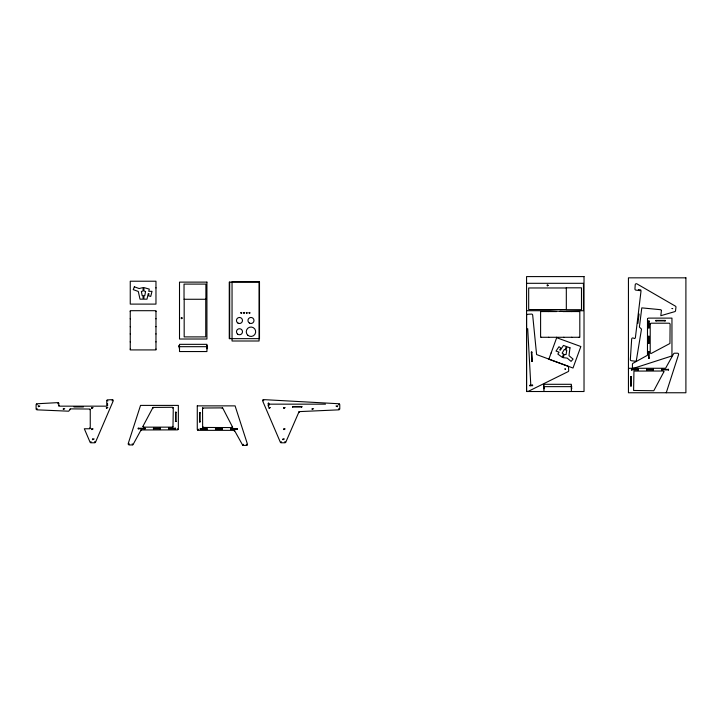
<?xml version="1.0" encoding="UTF-8"?>
<svg xmlns="http://www.w3.org/2000/svg" width="722" height="722" viewBox="0 0 722 722"><rect width="100%" height="100%" fill="white"/><g stroke="black" fill="none" stroke-linecap="round" stroke-linejoin="round"><path stroke-width="1.08" d="M199.579 422.018L199.579 412.578M200.066 421.828L200.066 412.767M206.925 345.522L206.925 351.551L179.507 351.551L179.507 344.34L206.925 344.34L207.349 348.726L206.925 348.536M571.355 391.514L571.355 384.303L543.946 384.303L543.946 391.514M648.609 358.193L648.609 351.488M648.609 343.004L648.609 336.299M648.609 327.824L648.609 321.119M649.096 358.193L649.096 351.488M649.096 343.004L649.096 336.299M649.096 327.824L649.096 321.119M637.905 323.402L639.033 314.025M666.253 392.759L678.536 354.692A1.128 1.128 0 0 0 677.462 353.211L674.61 353.211A1.128 1.128 0 0 0 673.608 353.816L665.585 368.265L629.566 368.283A1.128 1.128 0 0 0 628.438 369.42M551.157 352.877L548.846 359.204L573.006 368.03L580.858 346.524L556.698 337.706L551.094 353.058M337.246 406.233L335.992 406.026M232.646 427.243L222.638 407.885L202.53 408.011L202.647 427.442L232.195 427.586L232.646 427.243L231.997 426.855M222.177 408.481L222.566 407.831M234.262 431.088L234.65 430.447M242.872 445.248L243.449 444.283M90.44 442.604L91.062 441.665M280.705 442.595L281.327 441.656M202.683 427.469L203.117 426.855M57.796 403.751L58.563 402.921M112.063 400.773L112.831 399.943M89.501 409.636L90.25 409.464L90.25 428.173L89.501 428.769L84.321 428.769L90.033 442.108A1.119 1.119 0 0 0 91.062 442.785L94.537 442.785A1.119 1.119 0 0 0 95.566 442.108L113.092 401.206A1.119 1.119 0 0 0 112 399.654L107.813 399.88A1.119 1.119 0 0 0 106.748 400.999L106.748 406.161L59.24 406.161L58.482 405.52L58.861 404.094A1.119 1.119 0 0 0 57.733 402.632L37.156 403.76A1.119 1.119 0 0 0 36.1 404.88L36.1 408.733A1.119 1.119 0 0 0 37.174 409.852L68.734 411.197L70.44 408.869L89.979 409.04M172.513 408.02L173.045 407.488M172.982 426.982L173.271 408.02L172.513 407.271L153.001 407.425L142.884 426.413L143.633 427.144L172.513 427.144L172.982 426.982L172.513 426.386M197.611 430.005L198.406 429.211M338.636 404.871L339.439 404.067M36.407 409.518L37.219 408.733M128.417 444.481L129.328 443.813M38.69 406.242L39.872 406.026M63.599 408.986L64.745 408.733M91.938 407.84L93.138 407.623M106.712 407.822L107.876 407.587M91.956 429.139L93.138 428.922M93.021 439.202L94.185 438.976M269.288 407.822L270.461 407.587M284.035 407.876L285.199 407.623M284.044 429.175L285.199 428.922M312.391 408.941L313.592 408.733M283.295 439.22L282.816 439.517L284.45 438.976M299.079 411.621L285.831 442.099A1.128 1.128 0 0 1 284.793 442.785L281.327 442.785A1.128 1.128 0 0 1 280.289 442.099L262.763 401.206A1.128 1.128 0 0 1 263.864 399.627L338.699 403.742A1.128 1.128 0 0 1 339.773 404.871L339.773 408.724A1.128 1.128 0 0 1 338.69 409.852L299.079 411.621L299.431 412.28M58.59 405.782L59.24 405.394M142.983 426.774L143.633 426.386M141.052 429.951L133.182 444.355A1.128 1.128 0 0 1 132.18 444.951L129.328 444.951A1.128 1.128 0 0 1 128.254 443.47L140.537 405.403L178.352 405.403L178.352 428.751A1.128 1.128 0 0 1 177.224 429.879L141.052 429.951L141.368 430.628M531.356 352.201L532.033 352.155M531.843 361.244L532.529 361.208M529.822 385.295L532.656 385.142M529.849 385.792L532.683 385.629M526.564 283.304L583.457 283.304L583.457 310.713L559.911 311.137M155.97 287.762L155.97 304.106L130.249 304.106L130.249 281.219L155.97 281.219L155.97 287.952M566.319 287.825L581.481 287.825L581.481 309.684L566.319 309.684M526.564 310.713L550.11 310.713L563.927 311.561M130.249 311.399L130.249 318.844M155.97 311.399L155.97 318.844M541.491 311.561L540.597 311.561L540.597 337.282L541.491 337.282M548.549 311.561L556.671 311.561M563.738 311.561L571.86 311.561M578.918 311.561L579.811 311.561L579.811 337.282L578.918 337.282M655.811 320.415L665.251 320.415M656 320.902L665.061 320.902M648.419 321.119L649.286 321.119M130.249 326.588L130.249 334.024M155.97 326.588L155.97 334.024M648.419 327.824L649.286 327.824M648.419 336.299L649.286 336.299M548.549 337.282L556.671 337.282M563.738 337.282L571.86 337.282M130.249 341.768L130.249 349.213M155.97 341.768L155.97 349.213M648.419 343.004L649.286 343.004M179.083 346.686L207.349 346.686M648.419 351.488L649.286 351.488M648.419 358.193L649.286 358.193M631.443 369.411L638.149 369.411M646.623 369.411L653.329 369.411M661.812 369.411L668.518 369.411M631.443 369.899L638.149 369.899M646.623 369.899L653.329 369.899M661.812 369.899L668.518 369.899M630.739 376.803L631.416 376.803M571.355 385.485L571.779 388.689L571.355 388.499M630.739 385.864L631.416 385.864M543.522 386.649L571.779 386.649M268.259 403.354L268.755 403.354M268.674 404.158L325.478 404.158M268.259 405.818L268.755 405.818M38.212 406.333L39.06 406.333M336.804 406.333L337.652 406.333M292.473 406.513L301.913 406.513M73.951 406.946L83.391 406.946M292.663 407L301.724 407M91.477 407.93L92.326 407.93M106.215 407.894L107.064 407.894M268.801 407.894L269.649 407.894M283.529 407.93L284.378 407.93M63.085 409.031L63.933 409.031M311.931 409.031L312.779 409.031M175.374 412.298L176.06 412.298M199.579 412.767L200.256 412.767M175.374 421.368L176.06 421.368M199.579 421.828L200.256 421.828M138.281 428.272L144.987 428.272M153.461 428.272L160.167 428.272M168.65 428.272L175.356 428.272M200.283 428.733L206.988 428.733M215.463 428.733L222.168 428.733M230.652 428.733L237.357 428.733M138.281 428.76L144.987 428.76M153.461 428.76L160.167 428.76M168.65 428.76L175.356 428.76M91.477 429.22L92.326 429.22M200.283 429.22L206.988 429.22M215.463 429.22L222.168 429.22M230.652 429.22L237.357 429.22M283.529 429.22L284.378 429.22M92.371 439.382L93.219 439.382M282.636 439.382L283.484 439.382M638.374 289.567L640.82 289.928M246.301 444.283L247.213 444.942M338.636 408.724L339.457 409.509M262.988 399.979L263.801 400.764M284.793 441.656L285.596 442.451M202.584 407.948L203.117 408.481M177.224 428.742L178.027 429.545M107.073 400.196L107.867 400.999M94.537 441.665L95.331 442.46M36.425 404.076L37.219 404.88M89.501 428.002L89.943 428.615M153.064 407.37L153.452 408.02M132.18 443.813L132.767 444.788M70.052 408.986L70.44 409.636M531.843 352.174L532.34 361.217M531.338 352.011L531.861 361.433M532.466 385.151L532.493 385.647M527.701 328.609L530.805 385.322M530.002 385.286L530.029 385.783M668.518 369.222L668.518 370.088M665.061 320.415L665.061 321.091M661.812 369.222L661.812 370.088M656 320.415L656 321.091M653.329 369.222L653.329 370.088M646.623 369.222L646.623 370.088M638.149 369.222L638.149 370.088M631.443 369.222L631.443 370.088M631.227 376.803L631.227 385.864M630.739 376.613L630.739 386.053M579.107 311.561L571.671 311.561M579.107 337.282L571.671 337.282M563.927 337.282L556.481 337.282M548.738 311.561L541.301 311.561M548.738 337.282L541.301 337.282M337.228 405.908L337.228 406.757M312.355 408.607L312.355 409.455M301.724 406.513L301.724 407.19M292.663 406.513L292.663 407.19M283.954 407.506L283.954 408.354M283.954 428.796L283.954 429.644M283.06 438.958L283.06 439.806M269.225 407.47L269.225 408.318M268.755 403.174L268.755 406.008M268.259 403.174L268.259 406.008M237.357 428.543L237.357 429.409M230.652 428.543L230.652 429.409M229.686 282.122L229.686 338.645M222.168 428.543L222.168 429.409M215.463 428.543L215.463 429.409M206.988 428.543L206.988 429.409M205.887 299.269L205.887 284.098L184.029 284.098L184.029 299.269M200.283 428.543L200.283 429.409M176.06 412.118L176.06 421.549M175.563 412.298L175.563 421.368M175.356 428.083L175.356 428.949M168.65 428.083L168.65 428.949M160.167 428.083L160.167 428.949M155.97 311.588L155.97 310.695L130.249 310.695L130.249 311.588M155.97 318.655L155.97 326.768M155.97 333.835L155.97 341.957M155.97 349.024L155.97 349.917L130.249 349.917L130.249 349.024M153.461 428.083L153.461 428.949M144.987 428.083L144.987 428.949M138.281 428.083L138.281 428.949M130.249 318.655L130.249 326.768M130.249 333.835L130.249 341.957M107.533 403.363L107.596 405.827M106.639 407.47L106.639 408.318M92.795 438.958L92.795 439.806M91.902 407.506L91.902 408.354M91.902 428.796L91.902 429.644M63.509 408.607L63.509 409.455M38.636 405.908L38.636 406.757M179.083 345.522L179.507 348.726L179.083 345.522M197.277 405.872L197.277 429.211A1.128 1.128 0 0 0 198.406 430.339L234.424 430.357L242.457 444.815A1.128 1.128 0 0 0 243.449 445.411L246.301 445.411A1.128 1.128 0 0 0 247.375 443.94L235.092 405.872L197.277 405.872M526.564 315.424L526.555 390.376A1.128 1.128 0 0 0 528.188 391.387L568.061 371.659A1.128 1.128 0 0 0 568.692 370.576L568.503 367.119A1.128 1.128 0 0 0 567.763 366.117L536.599 354.556L532.674 315.108A1.128 1.128 0 0 0 531.482 314.088L527.638 314.296A1.128 1.128 0 0 0 526.564 315.424M543.522 385.485L543.946 388.689L543.522 385.485M647.49 319.241L647.472 355.26L633.013 363.292A1.128 1.128 0 0 0 632.418 364.285L632.418 367.137A1.128 1.128 0 0 0 633.889 368.211L671.956 355.928L671.956 318.113L648.618 318.113A1.128 1.128 0 0 0 647.49 319.241M650.215 323.952L650.215 352.832L650.955 353.59L669.944 343.473L670.097 323.952L669.339 323.203L650.973 323.203L650.215 323.952M661.433 310.397L660.811 315.713L674.736 311.642A1.119 1.119 0 0 0 675.539 310.695L675.954 307.256A1.119 1.119 0 0 0 675.395 306.146L636.894 283.854A1.119 1.119 0 0 0 635.216 284.748L634.945 288.935A1.119 1.119 0 0 0 635.929 290.127L641.055 290.74L635.36 337.914L634.638 338.582L633.266 338.04A1.119 1.119 0 0 0 631.678 338.988L630.333 359.547A1.119 1.119 0 0 0 631.317 360.729L635.152 361.19A1.119 1.119 0 0 0 636.389 360.26L641.506 329.079L639.394 327.111L641.795 307.87L660.765 309.72L661.433 310.397M564.92 368.996L565.47 369.104L564.92 368.996M672.092 308.52L672.651 308.583L672.092 308.52M182.152 318.068C180.951 320.216 180.69 316.092 182.152 318.068M663.915 371.758L653.798 390.746L633.6 390.467L633.952 371.09L663.157 371.018L663.915 371.758M93.084 439.382L92.515 439.418L93.084 439.382M548.088 285.334C546.762 287.392 546.762 283.268 548.088 285.334M569.983 347.814L568.972 355.648L573.078 359.096L571.066 361.379L567.194 358.112L563.142 357.652L564.288 354.52L566.084 354.547L566.752 350.323L565.931 350.017L567.113 346.768L569.983 347.814M240.841 312.752C241.301 315.063 242.754 311.39 240.841 312.752M243.576 312.752C244.036 315.063 245.489 311.39 243.576 312.752M246.31 312.752C246.771 315.063 248.215 311.39 246.31 312.752M249.036 312.752C249.496 315.063 250.949 311.39 249.036 312.752M145.573 291.507L144.761 295.704L143.922 295.704L143.922 299.17L146.981 299.17L148.236 293.683L148.994 293.683L148.47 295.776L150.727 296.426L152.008 291.327L148.768 291.327L149.283 289.125L143.922 287.573L143.922 290.921L145.573 291.507M563.494 354.222L562.339 357.372L557.835 354.069L559.072 352.174L556.03 351.063L558.981 346.713L560.886 348.103L559.676 349.89L560.389 350.152L563.449 345.432L566.319 346.479L565.127 349.728L564.342 349.439L562.149 353.103L563.494 354.222M134.355 286.805L133.245 289.63L138.281 291.462L140.023 299.17L143.073 299.17L143.073 295.704L142.198 295.704L141.377 291.507L143.073 290.921L143.073 287.582L139.111 288.538L134.355 286.805M584.026 276.589L526.564 276.589L526.564 391.514L584.026 391.514L584.026 276.589M685.9 277.835L628.438 277.835L628.438 392.759L685.9 392.759L685.9 277.835M259.072 281.697L232.042 281.697L232.042 341.001L259.072 341.001L259.072 281.697M206.925 282.122L179.507 282.122L179.507 339.015L206.925 339.015L206.925 282.122M259.496 282.122L229.262 282.122L229.262 338.645L259.496 338.645L259.496 282.122M566.319 287.97L528.684 287.97L528.684 309.539L566.319 309.539L566.319 287.97M205.743 299.269L184.173 299.269L184.173 336.894L205.743 336.894L205.743 299.269M247.917 335.324A4.711 4.711 0 0 0 255.606 332.598A4.711 4.711 0 0 0 249.397 327.301A4.711 4.711 0 0 0 247.917 335.324M249.469 323.095A3.014 3.014 0 0 0 253.991 320.487A3.014 3.014 0 0 0 249.469 317.87A3.014 3.014 0 0 0 249.469 323.095M237.971 323.095A3.014 3.014 0 0 0 242.493 320.487A3.014 3.014 0 0 0 237.971 317.87A3.014 3.014 0 0 0 237.971 323.095M237.529 334.033A3.014 3.014 0 0 0 242.448 332.291A3.014 3.014 0 0 0 238.477 328.898A3.014 3.014 0 0 0 237.529 334.033"/></g></svg>
